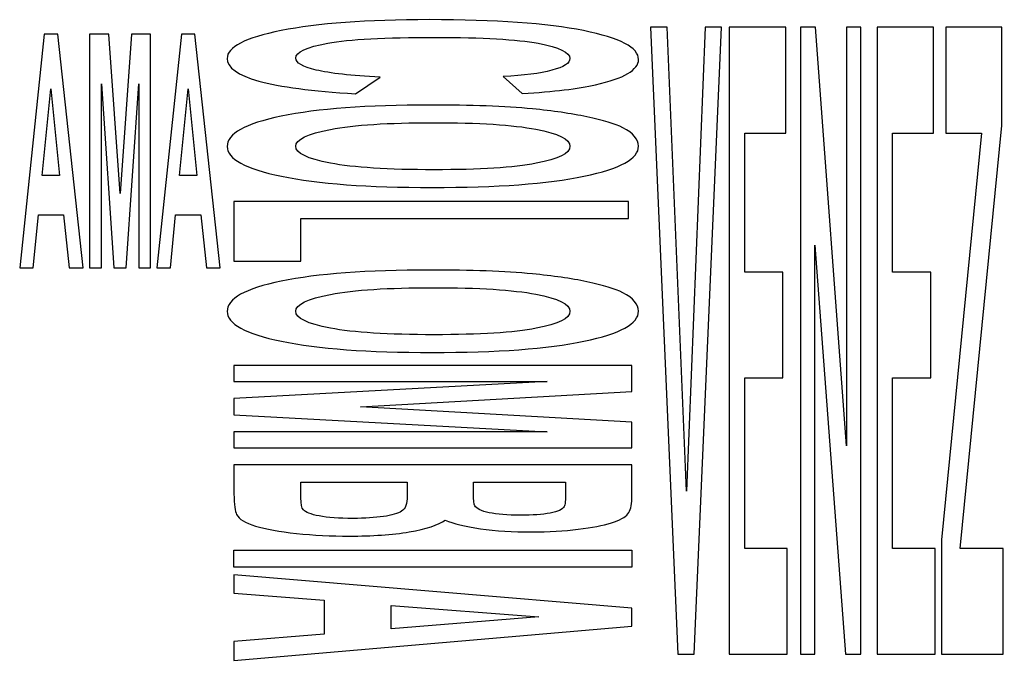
# Model space of a CAD drawing. Header units: centimetres. Extents: x -12.1 to 12.1, y -5 to 6.2.
# Drawn here: x -8.619 to -7.403, y -0.265 to 0.528 of the extents above; entities that cross this region are included whole.
import ezdxf

# ---------------------------------------------------------------- set-up
doc = ezdxf.new("R2010")
doc.units = ezdxf.units.CM
doc.header["$MEASUREMENT"] = 0
doc.layers.add('Layer 1', color=7, linetype='Continuous')

msp = doc.modelspace()

# ---------------------------------------------------------------- linework, layer by layer
at = {"layer": 'Layer 1', "color": 250}
for points, knots in [([(-8.17346, 0.45676), (-8.17346, 0.45676), (-8.20401, 0.43618), (-8.20401, 0.43618), (-8.20401, 0.43618), (-8.25773, 0.43935), (-8.29763, 0.44456), (-8.32372, 0.45193), (-8.32372, 0.45193), (-8.34978, 0.4593), (-8.36282, 0.46859), (-8.36282, 0.47988), (-8.36282, 0.47988), (-8.36282, 0.49386), (-8.34049, 0.50536), (-8.29582, 0.51436), (-8.29582, 0.51436), (-8.25118, 0.52333), (-8.19012, 0.52787), (-8.11269, 0.52787), (-8.11269, 0.52787), (-8.03075, 0.52787), (-7.96715, 0.52333), (-7.92181, 0.51428), (-7.92181, 0.51428), (-7.87648, 0.50522), (-7.85385, 0.49334), (-7.85385, 0.4786), (-7.85385, 0.4786), (-7.85385, 0.46573), (-7.87161, 0.45528), (-7.9072, 0.44724), (-7.9072, 0.44724), (-7.92828, 0.44247), (-7.95848, 0.43886), (-7.99784, 0.43646), (-7.99784, 0.43646), (-7.99784, 0.43646), (-8.02134, 0.45749), (-8.02134, 0.45749), (-8.02134, 0.45749), (-7.99586, 0.45874), (-7.97571, 0.46137), (-7.96092, 0.4653), (-7.96092, 0.4653), (-7.94616, 0.46926), (-7.93879, 0.47406), (-7.93879, 0.47968), (-7.93879, 0.47968), (-7.93879, 0.48748), (-7.95187, 0.49381), (-7.97804, 0.49867), (-7.97804, 0.49867), (-8.00425, 0.50353), (-8.04667, 0.50595), (-8.10532, 0.50595), (-8.10532, 0.50595), (-8.16752, 0.50595), (-8.21184, 0.50355), (-8.23825, 0.49878), (-8.23825, 0.49878), (-8.26466, 0.49398), (-8.27788, 0.48777), (-8.27788, 0.48012), (-8.27788, 0.48012), (-8.27788, 0.47447), (-8.26946, 0.4696), (-8.25269, 0.46553), (-8.25269, 0.46553), (-8.23589, 0.46148), (-8.20948, 0.45854), (-8.17346, 0.45676)], [0, 0, 0, 0, 0.0526316, 0.0526316, 0.0526316, 0.0526316, 0.1052632, 0.1052632, 0.1052632, 0.1052632, 0.1578947, 0.1578947, 0.1578947, 0.1578947, 0.2105263, 0.2105263, 0.2105263, 0.2105263, 0.2631579, 0.2631579, 0.2631579, 0.2631579, 0.3157895, 0.3157895, 0.3157895, 0.3157895, 0.3684211, 0.3684211, 0.3684211, 0.3684211, 0.4210526, 0.4210526, 0.4210526, 0.4210526, 0.4736842, 0.4736842, 0.4736842, 0.4736842, 0.5263158, 0.5263158, 0.5263158, 0.5263158, 0.5789474, 0.5789474, 0.5789474, 0.5789474, 0.6315789, 0.6315789, 0.6315789, 0.6315789, 0.6842105, 0.6842105, 0.6842105, 0.6842105, 0.7368421, 0.7368421, 0.7368421, 0.7368421, 0.7894737, 0.7894737, 0.7894737, 0.7894737, 0.8421053, 0.8421053, 0.8421053, 0.8421053, 0.8947368, 0.8947368, 0.8947368, 0.8947368, 1, 1, 1, 1]), ([(-7.80528, -0.25726), (-7.80528, -0.25726), (-7.83898, 0.51859), (-7.83898, 0.51859), (-7.83898, 0.51859), (-7.83898, 0.51859), (-7.81833, 0.51859), (-7.81833, 0.51859), (-7.81833, 0.51859), (-7.81833, 0.51859), (-7.79448, -0.05561), (-7.79448, -0.05561), (-7.79448, -0.05561), (-7.79448, -0.05561), (-7.77139, 0.51859), (-7.77139, 0.51859), (-7.77139, 0.51859), (-7.77139, 0.51859), (-7.75124, 0.51859), (-7.75124, 0.51859), (-7.75124, 0.51859), (-7.75124, 0.51859), (-7.78496, -0.25726), (-7.78496, -0.25726), (-7.78496, -0.25726), (-7.78496, -0.25726), (-7.80528, -0.25726), (-7.80528, -0.25726)], [0, 0, 0, 0, 0.125, 0.125, 0.125, 0.125, 0.25, 0.25, 0.25, 0.25, 0.375, 0.375, 0.375, 0.375, 0.5, 0.5, 0.5, 0.5, 0.625, 0.625, 0.625, 0.625, 0.75, 0.75, 0.75, 0.75, 1, 1, 1, 1]), ([(-7.74154, -0.25726), (-7.74154, -0.25726), (-7.74154, 0.51859), (-7.74154, 0.51859), (-7.74154, 0.51859), (-7.74154, 0.51859), (-7.67169, 0.51859), (-7.67169, 0.51859), (-7.67169, 0.51859), (-7.67169, 0.51859), (-7.67169, 0.38734), (-7.67169, 0.38734), (-7.67169, 0.38734), (-7.67169, 0.38734), (-7.7225, 0.38734), (-7.7225, 0.38734), (-7.7225, 0.38734), (-7.7225, 0.38734), (-7.7225, 0.21531), (-7.7225, 0.21531), (-7.7225, 0.21531), (-7.7225, 0.21531), (-7.67521, 0.21531), (-7.67521, 0.21531), (-7.67521, 0.21531), (-7.67521, 0.21531), (-7.67521, 0.08462), (-7.67521, 0.08462), (-7.67521, 0.08462), (-7.67521, 0.08462), (-7.7225, 0.08462), (-7.7225, 0.08462), (-7.7225, 0.08462), (-7.7225, 0.08462), (-7.7225, -0.12654), (-7.7225, -0.12654), (-7.7225, -0.12654), (-7.7225, -0.12654), (-7.66988, -0.12654), (-7.66988, -0.12654), (-7.66988, -0.12654), (-7.66988, -0.12654), (-7.66988, -0.25726), (-7.66988, -0.25726), (-7.66988, -0.25726), (-7.66988, -0.25726), (-7.74154, -0.25726), (-7.74154, -0.25726)], [0, 0, 0, 0, 0.0769231, 0.0769231, 0.0769231, 0.0769231, 0.1538462, 0.1538462, 0.1538462, 0.1538462, 0.2307692, 0.2307692, 0.2307692, 0.2307692, 0.3076923, 0.3076923, 0.3076923, 0.3076923, 0.3846154, 0.3846154, 0.3846154, 0.3846154, 0.4615385, 0.4615385, 0.4615385, 0.4615385, 0.5384615, 0.5384615, 0.5384615, 0.5384615, 0.6153846, 0.6153846, 0.6153846, 0.6153846, 0.6923077, 0.6923077, 0.6923077, 0.6923077, 0.7692308, 0.7692308, 0.7692308, 0.7692308, 0.8461538, 0.8461538, 0.8461538, 0.8461538, 1, 1, 1, 1]), ([(-7.65355, -0.25726), (-7.65355, -0.25726), (-7.65355, 0.51859), (-7.65355, 0.51859), (-7.65355, 0.51859), (-7.65355, 0.51859), (-7.63502, 0.51859), (-7.63502, 0.51859), (-7.63502, 0.51859), (-7.63502, 0.51859), (-7.59647, 0.00044), (-7.59647, 0.00044), (-7.59647, 0.00044), (-7.59647, 0.00044), (-7.59647, 0.51859), (-7.59647, 0.51859), (-7.59647, 0.51859), (-7.59647, 0.51859), (-7.5788, 0.51859), (-7.5788, 0.51859), (-7.5788, 0.51859), (-7.5788, 0.51859), (-7.5788, -0.25726), (-7.5788, -0.25726), (-7.5788, -0.25726), (-7.5788, -0.25726), (-7.59787, -0.25726), (-7.59787, -0.25726), (-7.59787, -0.25726), (-7.59787, -0.25726), (-7.63587, 0.24868), (-7.63587, 0.24868), (-7.63587, 0.24868), (-7.63587, 0.24868), (-7.63587, -0.25726), (-7.63587, -0.25726), (-7.63587, -0.25726), (-7.63587, -0.25726), (-7.65355, -0.25726), (-7.65355, -0.25726)], [0, 0, 0, 0, 0.0909091, 0.0909091, 0.0909091, 0.0909091, 0.1818182, 0.1818182, 0.1818182, 0.1818182, 0.2727273, 0.2727273, 0.2727273, 0.2727273, 0.3636364, 0.3636364, 0.3636364, 0.3636364, 0.4545455, 0.4545455, 0.4545455, 0.4545455, 0.5454545, 0.5454545, 0.5454545, 0.5454545, 0.6363636, 0.6363636, 0.6363636, 0.6363636, 0.7272727, 0.7272727, 0.7272727, 0.7272727, 0.8181818, 0.8181818, 0.8181818, 0.8181818, 1, 1, 1, 1]), ([(-7.55871, -0.25726), (-7.55871, -0.25726), (-7.55871, 0.51859), (-7.55871, 0.51859), (-7.55871, 0.51859), (-7.55871, 0.51859), (-7.48885, 0.51859), (-7.48885, 0.51859), (-7.48885, 0.51859), (-7.48885, 0.51859), (-7.48885, 0.38734), (-7.48885, 0.38734), (-7.48885, 0.38734), (-7.48885, 0.38734), (-7.53966, 0.38734), (-7.53966, 0.38734), (-7.53966, 0.38734), (-7.53966, 0.38734), (-7.53966, 0.21531), (-7.53966, 0.21531), (-7.53966, 0.21531), (-7.53966, 0.21531), (-7.49237, 0.21531), (-7.49237, 0.21531), (-7.49237, 0.21531), (-7.49237, 0.21531), (-7.49237, 0.08462), (-7.49237, 0.08462), (-7.49237, 0.08462), (-7.49237, 0.08462), (-7.53966, 0.08462), (-7.53966, 0.08462), (-7.53966, 0.08462), (-7.53966, 0.08462), (-7.53966, -0.12654), (-7.53966, -0.12654), (-7.53966, -0.12654), (-7.53966, -0.12654), (-7.48701, -0.12654), (-7.48701, -0.12654), (-7.48701, -0.12654), (-7.48701, -0.12654), (-7.48701, -0.25726), (-7.48701, -0.25726), (-7.48701, -0.25726), (-7.48701, -0.25726), (-7.55871, -0.25726), (-7.55871, -0.25726)], [0, 0, 0, 0, 0.0769231, 0.0769231, 0.0769231, 0.0769231, 0.1538462, 0.1538462, 0.1538462, 0.1538462, 0.2307692, 0.2307692, 0.2307692, 0.2307692, 0.3076923, 0.3076923, 0.3076923, 0.3076923, 0.3846154, 0.3846154, 0.3846154, 0.3846154, 0.4615385, 0.4615385, 0.4615385, 0.4615385, 0.5384615, 0.5384615, 0.5384615, 0.5384615, 0.6153846, 0.6153846, 0.6153846, 0.6153846, 0.6923077, 0.6923077, 0.6923077, 0.6923077, 0.7692308, 0.7692308, 0.7692308, 0.7692308, 0.8461538, 0.8461538, 0.8461538, 0.8461538, 1, 1, 1, 1]), ([(-7.47906, -0.25726), (-7.47906, -0.25726), (-7.47906, -0.11598), (-7.47906, -0.11598), (-7.47906, -0.11598), (-7.47906, -0.11598), (-7.42959, 0.38734), (-7.42959, 0.38734), (-7.42959, 0.38734), (-7.42959, 0.38734), (-7.47347, 0.38734), (-7.47347, 0.38734), (-7.47347, 0.38734), (-7.47347, 0.38734), (-7.47347, 0.51859), (-7.47347, 0.51859), (-7.47347, 0.51859), (-7.47347, 0.51859), (-7.40452, 0.51859), (-7.40452, 0.51859), (-7.40452, 0.51859), (-7.40452, 0.51859), (-7.40452, 0.39687), (-7.40452, 0.39687), (-7.40452, 0.39687), (-7.40452, 0.39687), (-7.45612, -0.12654), (-7.45612, -0.12654), (-7.45612, -0.12654), (-7.45612, -0.12654), (-7.40254, -0.12654), (-7.40254, -0.12654), (-7.40254, -0.12654), (-7.40254, -0.12654), (-7.40254, -0.25726), (-7.40254, -0.25726), (-7.40254, -0.25726), (-7.40254, -0.25726), (-7.47906, -0.25726), (-7.47906, -0.25726)], [0, 0, 0, 0, 0.0909091, 0.0909091, 0.0909091, 0.0909091, 0.1818182, 0.1818182, 0.1818182, 0.1818182, 0.2727273, 0.2727273, 0.2727273, 0.2727273, 0.3636364, 0.3636364, 0.3636364, 0.3636364, 0.4545455, 0.4545455, 0.4545455, 0.4545455, 0.5454545, 0.5454545, 0.5454545, 0.5454545, 0.6363636, 0.6363636, 0.6363636, 0.6363636, 0.7272727, 0.7272727, 0.7272727, 0.7272727, 0.8181818, 0.8181818, 0.8181818, 0.8181818, 1, 1, 1, 1]), ([(-8.54109, 0.22061), (-8.54109, 0.22061), (-8.55824, 0.22061), (-8.55824, 0.22061), (-8.55824, 0.22061), (-8.55824, 0.22061), (-8.56508, 0.2863), (-8.56508, 0.2863), (-8.56508, 0.2863), (-8.56508, 0.2863), (-8.5963, 0.2863), (-8.5963, 0.2863), (-8.5963, 0.2863), (-8.5963, 0.2863), (-8.60276, 0.22061), (-8.60276, 0.22061), (-8.60276, 0.22061), (-8.60276, 0.22061), (-8.61947, 0.22061), (-8.61947, 0.22061), (-8.61947, 0.22061), (-8.61947, 0.22061), (-8.58905, 0.5099), (-8.58905, 0.5099), (-8.58905, 0.5099), (-8.58905, 0.5099), (-8.57239, 0.5099), (-8.57239, 0.5099), (-8.57239, 0.5099), (-8.57239, 0.5099), (-8.54109, 0.22061), (-8.54109, 0.22061)], [0, 0, 0, 0, 0.1111111, 0.1111111, 0.1111111, 0.1111111, 0.2222222, 0.2222222, 0.2222222, 0.2222222, 0.3333333, 0.3333333, 0.3333333, 0.3333333, 0.4444444, 0.4444444, 0.4444444, 0.4444444, 0.5555556, 0.5555556, 0.5555556, 0.5555556, 0.6666667, 0.6666667, 0.6666667, 0.6666667, 0.7777778, 0.7777778, 0.7777778, 0.7777778, 1, 1, 1, 1]), ([(-8.53294, 0.22061), (-8.53294, 0.22061), (-8.53294, 0.5099), (-8.53294, 0.5099), (-8.53294, 0.5099), (-8.53294, 0.5099), (-8.50932, 0.5099), (-8.50932, 0.5099), (-8.50932, 0.5099), (-8.50932, 0.5099), (-8.49514, 0.31257), (-8.49514, 0.31257), (-8.49514, 0.31257), (-8.49514, 0.31257), (-8.48113, 0.5099), (-8.48113, 0.5099), (-8.48113, 0.5099), (-8.48113, 0.5099), (-8.45746, 0.5099), (-8.45746, 0.5099), (-8.45746, 0.5099), (-8.45746, 0.5099), (-8.45746, 0.22061), (-8.45746, 0.22061), (-8.45746, 0.22061), (-8.45746, 0.22061), (-8.4721, 0.22061), (-8.4721, 0.22061), (-8.4721, 0.22061), (-8.4721, 0.22061), (-8.4721, 0.44832), (-8.4721, 0.44832), (-8.4721, 0.44832), (-8.4721, 0.44832), (-8.48763, 0.22061), (-8.48763, 0.22061), (-8.48763, 0.22061), (-8.48763, 0.22061), (-8.50283, 0.22061), (-8.50283, 0.22061), (-8.50283, 0.22061), (-8.50283, 0.22061), (-8.51826, 0.44832), (-8.51826, 0.44832), (-8.51826, 0.44832), (-8.51826, 0.44832), (-8.51826, 0.22061), (-8.51826, 0.22061), (-8.51826, 0.22061), (-8.51826, 0.22061), (-8.53294, 0.22061), (-8.53294, 0.22061)], [0, 0, 0, 0, 0.0714286, 0.0714286, 0.0714286, 0.0714286, 0.1428571, 0.1428571, 0.1428571, 0.1428571, 0.2142857, 0.2142857, 0.2142857, 0.2142857, 0.2857143, 0.2857143, 0.2857143, 0.2857143, 0.3571429, 0.3571429, 0.3571429, 0.3571429, 0.4285714, 0.4285714, 0.4285714, 0.4285714, 0.5, 0.5, 0.5, 0.5, 0.5714286, 0.5714286, 0.5714286, 0.5714286, 0.6428571, 0.6428571, 0.6428571, 0.6428571, 0.7142857, 0.7142857, 0.7142857, 0.7142857, 0.7857143, 0.7857143, 0.7857143, 0.7857143, 0.8571429, 0.8571429, 0.8571429, 0.8571429, 1, 1, 1, 1]), ([(-8.37135, 0.22061), (-8.37135, 0.22061), (-8.3885, 0.22061), (-8.3885, 0.22061), (-8.3885, 0.22061), (-8.3885, 0.22061), (-8.39535, 0.2863), (-8.39535, 0.2863), (-8.39535, 0.2863), (-8.39535, 0.2863), (-8.42656, 0.2863), (-8.42656, 0.2863), (-8.42656, 0.2863), (-8.42656, 0.2863), (-8.43299, 0.22061), (-8.43299, 0.22061), (-8.43299, 0.22061), (-8.43299, 0.22061), (-8.44974, 0.22061), (-8.44974, 0.22061), (-8.44974, 0.22061), (-8.44974, 0.22061), (-8.41928, 0.5099), (-8.41928, 0.5099), (-8.41928, 0.5099), (-8.41928, 0.5099), (-8.40263, 0.5099), (-8.40263, 0.5099), (-8.40263, 0.5099), (-8.40263, 0.5099), (-8.37135, 0.22061), (-8.37135, 0.22061)], [0, 0, 0, 0, 0.1111111, 0.1111111, 0.1111111, 0.1111111, 0.2222222, 0.2222222, 0.2222222, 0.2222222, 0.3333333, 0.3333333, 0.3333333, 0.3333333, 0.4444444, 0.4444444, 0.4444444, 0.4444444, 0.5555556, 0.5555556, 0.5555556, 0.5555556, 0.6666667, 0.6666667, 0.6666667, 0.6666667, 0.7777778, 0.7777778, 0.7777778, 0.7777778, 1, 1, 1, 1]), ([(-8.57015, 0.33508), (-8.57015, 0.33508), (-8.58089, 0.44241), (-8.58089, 0.44241), (-8.58089, 0.44241), (-8.58089, 0.44241), (-8.59147, 0.33508), (-8.59147, 0.33508), (-8.59147, 0.33508), (-8.59147, 0.33508), (-8.57015, 0.33508), (-8.57015, 0.33508)], [0, 0, 0, 0, 0.25, 0.25, 0.25, 0.25, 0.5, 0.5, 0.5, 0.5, 1, 1, 1, 1]), ([(-8.40042, 0.33508), (-8.40042, 0.33508), (-8.41116, 0.44241), (-8.41116, 0.44241), (-8.41116, 0.44241), (-8.41116, 0.44241), (-8.4217, 0.33508), (-8.4217, 0.33508), (-8.4217, 0.33508), (-8.4217, 0.33508), (-8.40042, 0.33508), (-8.40042, 0.33508)], [0, 0, 0, 0, 0.25, 0.25, 0.25, 0.25, 0.5, 0.5, 0.5, 0.5, 1, 1, 1, 1]), ([(-8.11132, 0.42226), (-8.06121, 0.42226), (-8.01913, 0.42066), (-7.98509, 0.41745), (-7.98509, 0.41745), (-7.96005, 0.41504), (-7.93757, 0.41178), (-7.91762, 0.40764), (-7.91762, 0.40764), (-7.8977, 0.40351), (-7.88295, 0.39897), (-7.8733, 0.39404), (-7.8733, 0.39404), (-7.86032, 0.38746), (-7.85385, 0.37991), (-7.85385, 0.37136), (-7.85385, 0.37136), (-7.85385, 0.35587), (-7.87633, 0.34346), (-7.92132, 0.33411), (-7.92132, 0.33411), (-7.96631, 0.32483), (-8.02889, 0.32016), (-8.10899, 0.32016), (-8.10899, 0.32016), (-8.18846, 0.32016), (-8.25063, 0.32479), (-8.2955, 0.33403), (-8.2955, 0.33403), (-8.34037, 0.34326), (-8.36282, 0.35561), (-8.36282, 0.37107), (-8.36282, 0.37107), (-8.36282, 0.3867), (-8.34049, 0.39916), (-8.29582, 0.4084), (-8.29582, 0.4084), (-8.25118, 0.41765), (-8.18968, 0.42226), (-8.11132, 0.42226)], [0, 0, 0, 0, 0.0909091, 0.0909091, 0.0909091, 0.0909091, 0.1818182, 0.1818182, 0.1818182, 0.1818182, 0.2727273, 0.2727273, 0.2727273, 0.2727273, 0.3636364, 0.3636364, 0.3636364, 0.3636364, 0.4545455, 0.4545455, 0.4545455, 0.4545455, 0.5454545, 0.5454545, 0.5454545, 0.5454545, 0.6363636, 0.6363636, 0.6363636, 0.6363636, 0.7272727, 0.7272727, 0.7272727, 0.7272727, 0.8181818, 0.8181818, 0.8181818, 0.8181818, 1, 1, 1, 1]), ([(-8.108, 0.40036), (-8.16374, 0.40036), (-8.20596, 0.39762), (-8.23473, 0.39212), (-8.23473, 0.39212), (-8.2635, 0.38658), (-8.27788, 0.3796), (-8.27788, 0.37112), (-8.27788, 0.37112), (-8.27788, 0.36268), (-8.26361, 0.35572), (-8.23505, 0.35027), (-8.23505, 0.35027), (-8.20654, 0.34486), (-8.16374, 0.34212), (-8.10667, 0.34212), (-8.10667, 0.34212), (-8.05023, 0.34212), (-8.00815, 0.34477), (-7.9804, 0.35008), (-7.9804, 0.35008), (-7.95265, 0.35534), (-7.93879, 0.36239), (-7.93879, 0.37112), (-7.93879, 0.37112), (-7.93879, 0.37989), (-7.95283, 0.38696), (-7.98093, 0.3923), (-7.98093, 0.3923), (-8.00899, 0.39768), (-8.05136, 0.40036), (-8.108, 0.40036)], [0, 0, 0, 0, 0.1111111, 0.1111111, 0.1111111, 0.1111111, 0.2222222, 0.2222222, 0.2222222, 0.2222222, 0.3333333, 0.3333333, 0.3333333, 0.3333333, 0.4444444, 0.4444444, 0.4444444, 0.4444444, 0.5555556, 0.5555556, 0.5555556, 0.5555556, 0.6666667, 0.6666667, 0.6666667, 0.6666667, 0.7777778, 0.7777778, 0.7777778, 0.7777778, 1, 1, 1, 1]), ([(-8.35441, 0.30302), (-8.35441, 0.30302), (-7.86626, 0.30302), (-7.86626, 0.30302), (-7.86626, 0.30302), (-7.86626, 0.30302), (-7.86626, 0.28176), (-7.86626, 0.28176), (-7.86626, 0.28176), (-7.86626, 0.28176), (-8.2715, 0.28176), (-8.2715, 0.28176), (-8.2715, 0.28176), (-8.2715, 0.28176), (-8.2715, 0.2289), (-8.2715, 0.2289), (-8.2715, 0.2289), (-8.2715, 0.2289), (-8.35441, 0.2289), (-8.35441, 0.2289), (-8.35441, 0.2289), (-8.35441, 0.2289), (-8.35441, 0.30302), (-8.35441, 0.30302)], [0, 0, 0, 0, 0.1428571, 0.1428571, 0.1428571, 0.1428571, 0.2857143, 0.2857143, 0.2857143, 0.2857143, 0.4285714, 0.4285714, 0.4285714, 0.4285714, 0.5714286, 0.5714286, 0.5714286, 0.5714286, 0.7142857, 0.7142857, 0.7142857, 0.7142857, 1, 1, 1, 1]), ([(-8.11132, 0.21805), (-8.06121, 0.21805), (-8.01913, 0.21645), (-7.98509, 0.21327), (-7.98509, 0.21327), (-7.96005, 0.21085), (-7.93757, 0.20763), (-7.91762, 0.20346), (-7.91762, 0.20346), (-7.8977, 0.19936), (-7.88295, 0.19478), (-7.8733, 0.18986), (-7.8733, 0.18986), (-7.86032, 0.18331), (-7.85385, 0.17574), (-7.85385, 0.16715), (-7.85385, 0.16715), (-7.85385, 0.15169), (-7.87633, 0.13928), (-7.92132, 0.12994), (-7.92132, 0.12994), (-7.96631, 0.12064), (-8.02889, 0.11595), (-8.10899, 0.11595), (-8.10899, 0.11595), (-8.18846, 0.11595), (-8.25063, 0.12062), (-8.2955, 0.12985), (-8.2955, 0.12985), (-8.34037, 0.13907), (-8.36282, 0.15146), (-8.36282, 0.16688), (-8.36282, 0.16688), (-8.36282, 0.18252), (-8.34049, 0.19499), (-8.29582, 0.20424), (-8.29582, 0.20424), (-8.25118, 0.21348), (-8.18968, 0.21805), (-8.11132, 0.21805)], [0, 0, 0, 0, 0.0909091, 0.0909091, 0.0909091, 0.0909091, 0.1818182, 0.1818182, 0.1818182, 0.1818182, 0.2727273, 0.2727273, 0.2727273, 0.2727273, 0.3636364, 0.3636364, 0.3636364, 0.3636364, 0.4545455, 0.4545455, 0.4545455, 0.4545455, 0.5454545, 0.5454545, 0.5454545, 0.5454545, 0.6363636, 0.6363636, 0.6363636, 0.6363636, 0.7272727, 0.7272727, 0.7272727, 0.7272727, 0.8181818, 0.8181818, 0.8181818, 0.8181818, 1, 1, 1, 1]), ([(-8.108, 0.19618), (-8.16374, 0.19618), (-8.20596, 0.19341), (-8.23473, 0.18794), (-8.23473, 0.18794), (-8.2635, 0.18241), (-8.27788, 0.17542), (-8.27788, 0.16697), (-8.27788, 0.16697), (-8.27788, 0.1585), (-8.26361, 0.15154), (-8.23505, 0.14609), (-8.23505, 0.14609), (-8.20654, 0.14068), (-8.16374, 0.13797), (-8.10667, 0.13797), (-8.10667, 0.13797), (-8.05023, 0.13797), (-8.00815, 0.14059), (-7.9804, 0.14592), (-7.9804, 0.14592), (-7.95265, 0.15116), (-7.93879, 0.15818), (-7.93879, 0.16697), (-7.93879, 0.16697), (-7.93879, 0.17574), (-7.95283, 0.18278), (-7.98093, 0.18815), (-7.98093, 0.18815), (-8.00899, 0.19347), (-8.05136, 0.19618), (-8.108, 0.19618)], [0, 0, 0, 0, 0.1111111, 0.1111111, 0.1111111, 0.1111111, 0.2222222, 0.2222222, 0.2222222, 0.2222222, 0.3333333, 0.3333333, 0.3333333, 0.3333333, 0.4444444, 0.4444444, 0.4444444, 0.4444444, 0.5555556, 0.5555556, 0.5555556, 0.5555556, 0.6666667, 0.6666667, 0.6666667, 0.6666667, 0.7777778, 0.7777778, 0.7777778, 0.7777778, 1, 1, 1, 1]), ([(-8.35441, 0.09968), (-8.35441, 0.09968), (-7.86224, 0.09968), (-7.86224, 0.09968), (-7.86224, 0.09968), (-7.86224, 0.09968), (-7.86224, 0.06788), (-7.86224, 0.06788), (-7.86224, 0.06788), (-7.86224, 0.06788), (-8.19795, 0.04881), (-8.19795, 0.04881), (-8.19795, 0.04881), (-8.19795, 0.04881), (-7.86224, 0.02991), (-7.86224, 0.02991), (-7.86224, 0.02991), (-7.86224, 0.02991), (-7.86224, -0.00197), (-7.86224, -0.00197), (-7.86224, -0.00197), (-7.86224, -0.00197), (-8.35441, -0.00197), (-8.35441, -0.00197), (-8.35441, -0.00197), (-8.35441, -0.00197), (-8.35441, 0.01777), (-8.35441, 0.01777), (-8.35441, 0.01777), (-8.35441, 0.01777), (-7.96698, 0.01777), (-7.96698, 0.01777), (-7.96698, 0.01777), (-7.96698, 0.01777), (-8.35441, 0.03867), (-8.35441, 0.03867), (-8.35441, 0.03867), (-8.35441, 0.03867), (-8.35441, 0.05914), (-8.35441, 0.05914), (-8.35441, 0.05914), (-8.35441, 0.05914), (-7.96698, 0.07993), (-7.96698, 0.07993), (-7.96698, 0.07993), (-7.96698, 0.07993), (-8.35441, 0.07993), (-8.35441, 0.07993), (-8.35441, 0.07993), (-8.35441, 0.07993), (-8.35441, 0.09968), (-8.35441, 0.09968)], [0, 0, 0, 0, 0.0714286, 0.0714286, 0.0714286, 0.0714286, 0.1428571, 0.1428571, 0.1428571, 0.1428571, 0.2142857, 0.2142857, 0.2142857, 0.2142857, 0.2857143, 0.2857143, 0.2857143, 0.2857143, 0.3571429, 0.3571429, 0.3571429, 0.3571429, 0.4285714, 0.4285714, 0.4285714, 0.4285714, 0.5, 0.5, 0.5, 0.5, 0.5714286, 0.5714286, 0.5714286, 0.5714286, 0.6428571, 0.6428571, 0.6428571, 0.6428571, 0.7142857, 0.7142857, 0.7142857, 0.7142857, 0.7857143, 0.7857143, 0.7857143, 0.7857143, 0.8571429, 0.8571429, 0.8571429, 0.8571429, 1, 1, 1, 1]), ([(-7.86224, -0.02311), (-7.86224, -0.02311), (-7.86224, -0.06519), (-7.86224, -0.06519), (-7.86224, -0.06519), (-7.86224, -0.07355), (-7.86387, -0.07972), (-7.86711, -0.08385), (-7.86711, -0.08385), (-7.87033, -0.08793), (-7.87712, -0.0916), (-7.88739, -0.09481), (-7.88739, -0.09481), (-7.8977, -0.09803), (-7.91142, -0.10075), (-7.92854, -0.10287), (-7.92854, -0.10287), (-7.94564, -0.10506), (-7.96485, -0.10613), (-7.98611, -0.10613), (-7.98611, -0.10613), (-8.00918, -0.10613), (-8.03032, -0.10479), (-8.04956, -0.10214), (-8.04956, -0.10214), (-8.06881, -0.09946), (-8.08325, -0.09588), (-8.09289, -0.09134), (-8.09289, -0.09134), (-8.1016, -0.09775), (-8.11651, -0.1027), (-8.13753, -0.10613), (-8.13753, -0.10613), (-8.15858, -0.10957), (-8.18331, -0.11129), (-8.21173, -0.11129), (-8.21173, -0.11129), (-8.23414, -0.11129), (-8.25587, -0.11018), (-8.27704, -0.10794), (-8.27704, -0.10794), (-8.29818, -0.10573), (-8.31507, -0.10272), (-8.32774, -0.09885), (-8.32774, -0.09885), (-8.34037, -0.09498), (-8.34817, -0.09023), (-8.35109, -0.08456), (-8.35109, -0.08456), (-8.35286, -0.08106), (-8.35397, -0.0725), (-8.35441, -0.05899), (-8.35441, -0.05899), (-8.35441, -0.05899), (-8.35441, -0.02311), (-8.35441, -0.02311), (-8.35441, -0.02311), (-8.35441, -0.02311), (-7.86224, -0.02311), (-7.86224, -0.02311)], [0, 0, 0, 0, 0.0625, 0.0625, 0.0625, 0.0625, 0.125, 0.125, 0.125, 0.125, 0.1875, 0.1875, 0.1875, 0.1875, 0.25, 0.25, 0.25, 0.25, 0.3125, 0.3125, 0.3125, 0.3125, 0.375, 0.375, 0.375, 0.375, 0.4375, 0.4375, 0.4375, 0.4375, 0.5, 0.5, 0.5, 0.5, 0.5625, 0.5625, 0.5625, 0.5625, 0.625, 0.625, 0.625, 0.625, 0.6875, 0.6875, 0.6875, 0.6875, 0.75, 0.75, 0.75, 0.75, 0.8125, 0.8125, 0.8125, 0.8125, 0.875, 0.875, 0.875, 0.875, 1, 1, 1, 1]), ([(-8.13989, -0.0444), (-8.13989, -0.0444), (-8.2715, -0.0444), (-8.2715, -0.0444), (-8.2715, -0.0444), (-8.2715, -0.0444), (-8.2715, -0.06403), (-8.2715, -0.06403), (-8.2715, -0.06403), (-8.2715, -0.07171), (-8.27051, -0.07658), (-8.26847, -0.07865), (-8.26847, -0.07865), (-8.2658, -0.08181), (-8.25924, -0.08438), (-8.24882, -0.08633), (-8.24882, -0.08633), (-8.23843, -0.08834), (-8.22451, -0.08933), (-8.20704, -0.08933), (-8.20704, -0.08933), (-8.19227, -0.08933), (-8.17972, -0.08854), (-8.16944, -0.087), (-8.16944, -0.087), (-8.15914, -0.08549), (-8.15165, -0.0833), (-8.14694, -0.08042), (-8.14694, -0.08042), (-8.14225, -0.07748), (-8.13989, -0.07119), (-8.13989, -0.06153), (-8.13989, -0.06153), (-8.13989, -0.06153), (-8.13989, -0.0444), (-8.13989, -0.0444)], [0, 0, 0, 0, 0.1, 0.1, 0.1, 0.1, 0.2, 0.2, 0.2, 0.2, 0.3, 0.3, 0.3, 0.3, 0.4, 0.4, 0.4, 0.4, 0.5, 0.5, 0.5, 0.5, 0.6, 0.6, 0.6, 0.6, 0.7, 0.7, 0.7, 0.7, 0.8, 0.8, 0.8, 0.8, 1, 1, 1, 1]), ([(-7.94415, -0.0444), (-7.94415, -0.0444), (-8.05797, -0.0444), (-8.05797, -0.0444), (-8.05797, -0.0444), (-8.05797, -0.0444), (-8.05797, -0.05829), (-8.05797, -0.05829), (-8.05797, -0.05829), (-8.05797, -0.06659), (-8.0574, -0.07174), (-8.05629, -0.07375), (-8.05629, -0.07375), (-8.05425, -0.07739), (-8.0484, -0.08025), (-8.03864, -0.08231), (-8.03864, -0.08231), (-8.02891, -0.08441), (-8.0161, -0.08546), (-8.0002, -0.08546), (-8.0002, -0.08546), (-7.98501, -0.08546), (-7.97266, -0.08453), (-7.96311, -0.08278), (-7.96311, -0.08278), (-7.95358, -0.08095), (-7.94785, -0.07832), (-7.94584, -0.07477), (-7.94584, -0.07477), (-7.9447, -0.07264), (-7.94415, -0.06659), (-7.94415, -0.0566), (-7.94415, -0.0566), (-7.94415, -0.0566), (-7.94415, -0.0444), (-7.94415, -0.0444)], [0, 0, 0, 0, 0.1, 0.1, 0.1, 0.1, 0.2, 0.2, 0.2, 0.2, 0.3, 0.3, 0.3, 0.3, 0.4, 0.4, 0.4, 0.4, 0.5, 0.5, 0.5, 0.5, 0.6, 0.6, 0.6, 0.6, 0.7, 0.7, 0.7, 0.7, 0.8, 0.8, 0.8, 0.8, 1, 1, 1, 1]), ([(-8.35441, -0.14984), (-8.35441, -0.14984), (-7.86223, -0.14984), (-7.86223, -0.14984), (-7.86223, -0.14984), (-7.86223, -0.14984), (-7.86223, -0.12858), (-7.86223, -0.12858), (-7.86223, -0.12858), (-7.86223, -0.12858), (-8.35441, -0.12858), (-8.35441, -0.12858), (-8.35441, -0.12858), (-8.35441, -0.12858), (-8.35441, -0.14984), (-8.35441, -0.14984)], [0, 0, 0, 0, 0.2, 0.2, 0.2, 0.2, 0.4, 0.4, 0.4, 0.4, 0.6, 0.6, 0.6, 0.6, 1, 1, 1, 1]), ([(-8.35441, -0.26501), (-8.35441, -0.26501), (-8.35441, -0.24185), (-8.35441, -0.24185), (-8.35441, -0.24185), (-8.35441, -0.24185), (-8.24262, -0.23265), (-8.24262, -0.23265), (-8.24262, -0.23265), (-8.24262, -0.23265), (-8.24262, -0.1906), (-8.24262, -0.1906), (-8.24262, -0.1906), (-8.24262, -0.1906), (-8.35441, -0.18193), (-8.35441, -0.18193), (-8.35441, -0.18193), (-8.35441, -0.18193), (-8.35441, -0.15939), (-8.35441, -0.15939), (-8.35441, -0.15939), (-8.35441, -0.15939), (-7.86224, -0.20039), (-7.86224, -0.20039), (-7.86224, -0.20039), (-7.86224, -0.20039), (-7.86224, -0.22285), (-7.86224, -0.22285), (-7.86224, -0.22285), (-7.86224, -0.22285), (-8.35441, -0.26501), (-8.35441, -0.26501)], [0, 0, 0, 0, 0.1111111, 0.1111111, 0.1111111, 0.1111111, 0.2222222, 0.2222222, 0.2222222, 0.2222222, 0.3333333, 0.3333333, 0.3333333, 0.3333333, 0.4444444, 0.4444444, 0.4444444, 0.4444444, 0.5555556, 0.5555556, 0.5555556, 0.5555556, 0.6666667, 0.6666667, 0.6666667, 0.6666667, 0.7777778, 0.7777778, 0.7777778, 0.7777778, 1, 1, 1, 1]), ([(-8.15969, -0.22587), (-8.15969, -0.22587), (-7.97705, -0.21137), (-7.97705, -0.21137), (-7.97705, -0.21137), (-7.97705, -0.21137), (-8.15969, -0.19713), (-8.15969, -0.19713), (-8.15969, -0.19713), (-8.15969, -0.19713), (-8.15969, -0.22587), (-8.15969, -0.22587)], [0, 0, 0, 0, 0.25, 0.25, 0.25, 0.25, 0.5, 0.5, 0.5, 0.5, 1, 1, 1, 1])]:
    msp.add_open_spline(points, degree=3, knots=knots, dxfattribs=at)

doc.saveas('drawing.dxf')
